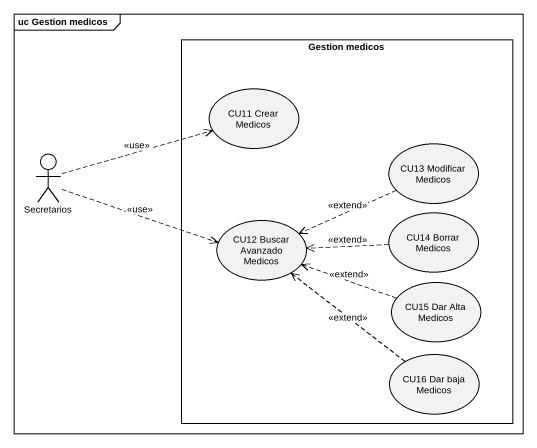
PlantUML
@startuml
mainframe uc Gestion medicos
rectangle "Gestion medicos" as Gestion_medicos {
  usecase "CU11 Crear Medicos" as CU11_Crear_Medicos
  usecase "CU13 Modificar Medicos" as CU13_Modificar_Medicos
  usecase "CU12 Buscar Avanzado Medicos" as CU12_Buscar_Avanzado_Medicos
  usecase "CU14 Borrar Medicos" as CU14_Borrar_Medicos
  usecase "CU15 Dar Alta Medicos" as CU15_Dar_Alta_Medicos
  usecase "CU16 Dar baja Medicos" as CU16_Dar_baja_Medicos
}
actor Secretarios
Secretarios .right.> CU11_Crear_Medicos : <<use>>
Secretarios .right.> CU12_Buscar_Avanzado_Medicos : <<use>>
CU13_Modificar_Medicos .left.> CU12_Buscar_Avanzado_Medicos : <<extend>>
CU14_Borrar_Medicos .left.> CU12_Buscar_Avanzado_Medicos : <<extend>>
CU15_Dar_Alta_Medicos .left.> CU12_Buscar_Avanzado_Medicos : <<extend>>
CU16_Dar_baja_Medicos .up.> CU12_Buscar_Avanzado_Medicos : <<extend>>
@enduml
